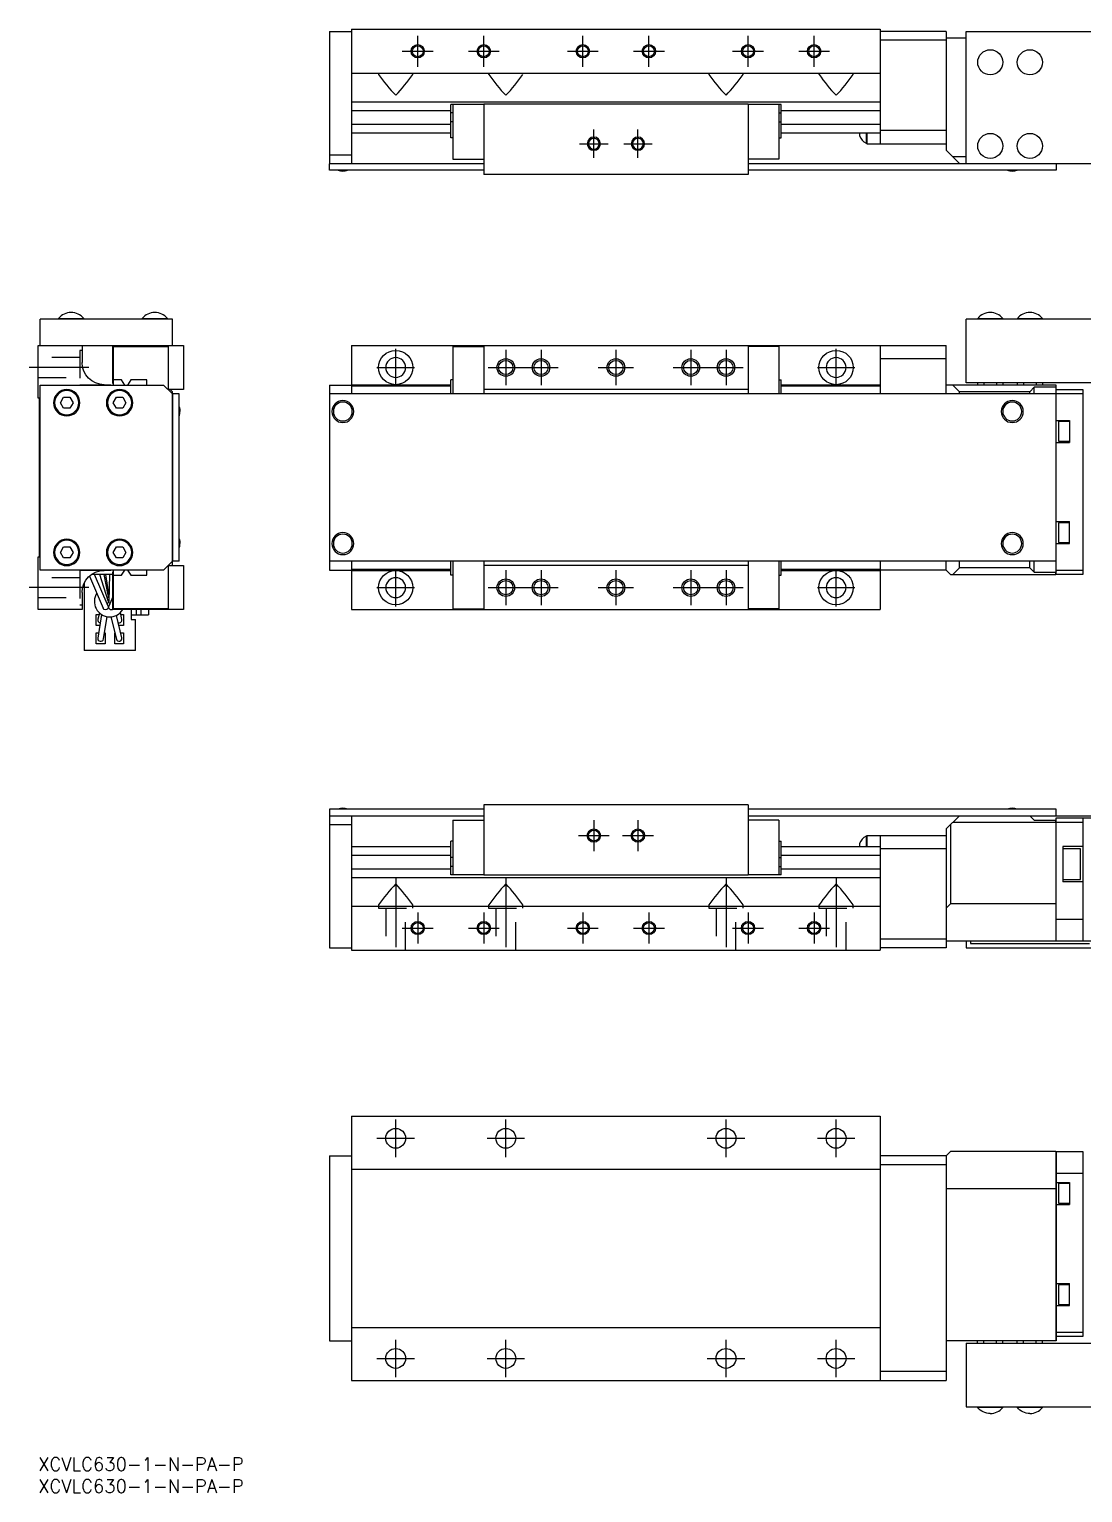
# Model space of a CAD drawing. Extents: x -2 to 412, y -8 to 324.
# Drawn here: x -2 to 237.2, y -8 to 324.4 of the extents above; entities that cross this region are included whole.
import ezdxf

# ---------------------------------------------------------------- set-up
doc = ezdxf.new("R2010")
doc.units = 0
doc.header["$LTSCALE"] = 0.5
doc.linetypes.add('CENTER', pattern=[50.8, 31.75, -6.35, 6.35, -6.35])
doc.linetypes.add('DASHED', pattern=[19.05, 12.7, -6.35])
for name, color, linetype in [('MSM_CENTER', 1, 'CENTER'), ('MSM_CONTINUOUS', 7, 'CONTINUOUS'), ('MSM_DASHED', 4, 'DASHED'), ('MSM_NARROW', 5, 'CONTINUOUS'), ('MSM_PART_NUMBER', 7, 'CONTINUOUS')]:
    doc.layers.add(name, color=color, linetype=linetype)
doc.styles.get("Standard").update_dxf_attribs({"font": 'txt.shx', "height": 3, "bigfont": 'bigfont.shx'})

msp = doc.modelspace()

# ---------------------------------------------------------------- linework, layer by layer
at = {"layer": 'MSM_CENTER'}
for p, q in [((86.2, 315.91), (86.2, 322.91)), ((101.2, 315.91), (101.2, 322.91)), ((123.7, 315.91), (123.7, 322.91)), ((138.7, 315.91), (138.7, 322.91)), ((161.2, 315.91), (161.2, 322.91)), ((176.2, 315.91), (176.2, 322.91)), ((82.7, 319.41), (89.7, 319.41)), ((97.7, 319.41), (104.7, 319.41)), ((120.2, 319.41), (127.2, 319.41)), ((135.2, 319.41), (142.2, 319.41)), ((157.7, 319.41), (164.7, 319.41)), ((172.7, 319.41), (179.7, 319.41)), ((126.2, 295.18), (126.2, 301.63)), ((136.2, 295.18), (136.2, 301.63)), ((122.97, 298.41), (129.43, 298.41)), ((132.97, 298.41), (139.43, 298.41)), ((81.2, 243.33), (81.2, 251.83)), ((106.2, 251.58), (106.2, 243.58)), ((114.2, 251.58), (114.2, 243.58)), ((131.2, 251.58), (131.2, 243.58)), ((148.2, 251.58), (148.2, 243.58)), ((156.2, 251.58), (156.2, 243.58)), ((181.2, 243.33), (181.2, 251.83)), ((11.5, 247.58), (-2, 247.58)), ((76.95, 247.58), (85.45, 247.58)), ((102.2, 247.58), (118.2, 247.58)), ((127.2, 247.58), (135.2, 247.58)), ((144.2, 247.58), (160.2, 247.58)), ((176.95, 247.58), (185.45, 247.58)), ((81.2, 193.33), (81.2, 201.83)), ((106.2, 201.58), (106.2, 193.58)), ((114.2, 201.58), (114.2, 193.58)), ((131.2, 201.58), (131.2, 193.58)), ((148.2, 201.58), (148.2, 193.58)), ((156.2, 201.58), (156.2, 193.58)), ((181.2, 193.33), (181.2, 201.83)), ((11.5, 197.58), (-2, 197.58)), ((76.95, 197.58), (85.45, 197.58)), ((102.2, 197.58), (118.2, 197.58)), ((127.2, 197.58), (135.2, 197.58)), ((144.2, 197.58), (160.2, 197.58)), ((176.95, 197.58), (185.45, 197.58)), ((126.2, 144.76), (126.2, 137.76)), ((136.2, 144.76), (136.2, 137.76)), ((122.7, 141.26), (129.7, 141.26)), ((132.7, 141.26), (139.7, 141.26)), ((81.2, 131.76), (81.2, 113.26)), ((106.2, 131.76), (106.2, 113.26)), ((156.2, 131.76), (156.2, 113.26)), ((181.2, 131.76), (181.2, 113.26)), ((86.2, 123.76), (86.2, 116.76)), ((101.2, 123.76), (101.2, 116.76)), ((123.7, 123.76), (123.7, 116.76)), ((138.7, 123.76), (138.7, 116.76)), ((161.2, 123.76), (161.2, 116.76)), ((176.2, 123.76), (176.2, 116.76)), ((82.7, 120.26), (89.7, 120.26)), ((97.7, 120.26), (104.7, 120.26)), ((120.2, 120.26), (127.2, 120.26)), ((135.2, 120.26), (142.2, 120.26)), ((157.7, 120.26), (164.7, 120.26)), ((172.7, 120.26), (179.7, 120.26)), ((81.2, 68.25), (81.2, 76.75)), ((106.2, 68.25), (106.2, 76.75)), ((156.2, 68.25), (156.2, 76.75)), ((181.2, 68.25), (181.2, 76.75)), ((76.95, 72.5), (85.45, 72.5)), ((101.95, 72.5), (110.45, 72.5)), ((151.95, 72.5), (160.45, 72.5)), ((176.95, 72.5), (185.45, 72.5)), ((81.2, 18.25), (81.2, 26.75)), ((106.2, 18.25), (106.2, 26.75)), ((156.2, 18.25), (156.2, 26.75)), ((181.2, 18.25), (181.2, 26.75)), ((76.95, 22.5), (85.45, 22.5)), ((101.95, 22.5), (110.45, 22.5)), ((151.95, 22.5), (160.45, 22.5)), ((176.95, 22.5), (185.45, 22.5))]:
    msp.add_line(p, q, dxfattribs=at)
at = {"layer": 'MSM_CONTINUOUS'}
for p, q in [((66.2, 323.91), (66.2, 293.91)), ((66.2, 323.91), (71.2, 323.91)), ((71.2, 324.41), (191.2, 324.41)), ((71.2, 324.41), (71.2, 293.91)), ((191.2, 324.41), (191.2, 298.41)), ((206.2, 323.91), (191.2, 323.91)), ((206.2, 323.91), (206.2, 296.91)), ((210.7, 323.91), (239.7, 323.91)), ((210.7, 293.91), (210.7, 323.91)), ((206.2, 321.91), (191.2, 321.91)), ((210.7, 322.41), (206.2, 322.41)), ((71.2, 314.41), (191.2, 314.41)), ((77.3, 314.28), (77.46, 314.41)), ((85.1, 314.28), (84.94, 314.41)), ((102.3, 314.28), (102.46, 314.41)), ((152.3, 314.28), (152.46, 314.41)), ((160.1, 314.28), (159.94, 314.41)), ((177.3, 314.28), (177.46, 314.41)), ((185.1, 314.28), (184.94, 314.41)), ((71.2, 307.91), (191.2, 307.91)), ((71.2, 305.94), (93.7, 305.94)), ((93.7, 299.71), (93.7, 307.31)), ((101.2, 307.31), (93.7, 307.31)), ((94.2, 307.31), (94.2, 294.91)), ((161.2, 307.41), (101.2, 307.41)), ((101.2, 307.41), (101.2, 291.41)), ((161.2, 307.41), (161.2, 291.41)), ((168.7, 307.31), (161.2, 307.31)), ((168.2, 307.31), (168.2, 294.91)), ((168.7, 299.71), (168.7, 307.31)), ((168.7, 305.94), (191.2, 305.94)), ((71.2, 302.87), (93.7, 302.87)), ((94.2, 305.43), (93.7, 305.43)), ((94.2, 303.38), (93.7, 303.38)), ((168.2, 305.43), (168.7, 305.43)), ((168.2, 303.38), (168.7, 303.38)), ((168.7, 302.87), (191.2, 302.87)), ((71.2, 300.91), (93.7, 300.91)), ((94.2, 299.71), (93.7, 299.71)), ((168.2, 299.71), (168.7, 299.71)), ((168.7, 300.91), (191.2, 300.91)), ((186.55, 300.91), (186.55, 300.2)), ((188, 300.91), (188, 298.55)), ((188.2, 300.91), (188.2, 298.41)), ((206.2, 301.41), (191.2, 301.41)), ((66.2, 295.91), (71.2, 295.91)), ((188, 298.55), (188.2, 298.55)), ((188.2, 298.41), (206.2, 298.41)), ((207.7, 295.41), (206.2, 296.91)), ((66.2, 293.91), (101.2, 293.91)), ((66.2, 293.81), (66.3, 293.91)), ((66.2, 292.41), (66.2, 293.81)), ((94.2, 294.91), (101.2, 294.91)), ((168.2, 294.91), (161.2, 294.91)), ((161.2, 293.91), (239.7, 293.91)), ((210.7, 295.41), (207.7, 295.41)), ((209.2, 293.91), (207.7, 295.41)), ((231.1, 293.91), (231.2, 293.81)), ((231.2, 293.81), (231.2, 292.41)), ((101.2, 292.41), (66.2, 292.41)), ((161.2, 291.41), (101.2, 291.41)), ((231.2, 292.41), (161.2, 292.41)), ((0.5, 252.58), (0.5, 258.58)), ((30.5, 258.58), (0.5, 258.58)), ((4.65, 258.74), (10.35, 258.74)), ((4.65, 258.74), (4.65, 258.58)), ((10.35, 258.58), (10.35, 258.74)), ((23.65, 258.74), (29.35, 258.74)), ((23.65, 258.74), (23.65, 258.58)), ((29.35, 258.58), (29.35, 258.74)), ((30.5, 252.58), (30.5, 258.58)), ((210.7, 244.08), (210.7, 258.58)), ((239.7, 258.58), (210.7, 258.58)), ((213.35, 258.74), (219.05, 258.74)), ((213.35, 258.74), (213.35, 258.58)), ((219.05, 258.58), (219.05, 258.74)), ((222.35, 258.74), (228.05, 258.74)), ((222.35, 258.74), (222.35, 258.58)), ((228.05, 258.58), (228.05, 258.74)), ((0, 240.58), (0, 252.58)), ((0, 252.58), (33, 252.58)), ((10, 252.58), (10, 248.68)), ((17, 243.98), (17, 252.58)), ((17.1, 243.58), (17.1, 252.38)), ((17.1, 252.38), (29.5, 252.38)), ((29.5, 252.38), (29.5, 242.58)), ((33, 252.58), (33, 242.58)), ((71.2, 252.58), (71.2, 241.58)), ((71.2, 252.58), (206.2, 252.58)), ((94.2, 252.38), (101.2, 252.38)), ((94.2, 252.38), (94.2, 241.58)), ((101.2, 252.58), (101.2, 241.58)), ((161.2, 252.58), (161.2, 241.58)), ((168.2, 252.38), (161.2, 252.38)), ((168.2, 252.38), (168.2, 241.58)), ((191.2, 252.58), (191.2, 241.58)), ((206.2, 249.58), (191.2, 249.58)), ((206.2, 241.58), (206.2, 252.58)), ((0.5, 201.58), (0.5, 243.58)), ((0.5, 243.58), (28.5, 243.58)), ((15, 243.68), (16.5, 243.68)), ((16.5, 243.68), (16.5, 243.58)), ((17.1, 243.98), (17, 243.98)), ((18.97, 244.78), (17.1, 244.78)), ((19.66, 243.59), (18.97, 244.78)), ((21.03, 244.78), (20.34, 243.59)), ((24.7, 244.78), (21.03, 244.78)), ((24.7, 243.58), (24.7, 244.78)), ((28.5, 243.58), (30.5, 241.58)), ((66.2, 243.58), (71.2, 243.58)), ((66.2, 243.58), (66.2, 201.58)), ((71.2, 243.68), (93.7, 243.68)), ((71.2, 243.38), (93.7, 243.38)), ((94.2, 244.78), (93.7, 244.78)), ((93.7, 241.58), (93.7, 244.78)), ((168.2, 244.78), (168.7, 244.78)), ((168.7, 241.58), (168.7, 244.78)), ((168.7, 243.68), (191.2, 243.68)), ((168.7, 243.38), (191.2, 243.38)), ((231.2, 243.58), (206.2, 243.58)), ((209.2, 242.08), (207.7, 243.58)), ((239.7, 244.08), (210.7, 244.08)), ((213.31, 244.08), (213.31, 243.58)), ((214.75, 244.08), (214.75, 243.58)), ((217.64, 244.08), (217.64, 243.58)), ((219.08, 244.08), (219.08, 243.58)), ((222.31, 244.08), (222.31, 243.58)), ((223.75, 244.08), (223.75, 243.58)), ((226.2, 243.08), (225.2, 242.08)), ((231.2, 243.08), (226.2, 243.08)), ((226.2, 241.58), (226.2, 243.08)), ((226.64, 244.08), (226.64, 243.58)), ((228.08, 244.08), (228.08, 243.58)), ((231.2, 200.58), (231.2, 243.58)), ((0.3, 240.58), (0, 240.58)), ((0.3, 204.58), (0.3, 240.58)), ((5.06, 239.58), (5.78, 240.83)), ((5.78, 238.33), (5.06, 239.58)), ((5.78, 240.83), (7.22, 240.83)), ((7.22, 240.83), (7.94, 239.58)), ((7.94, 239.58), (7.22, 238.33)), ((17.06, 239.58), (17.78, 240.83)), ((17.78, 238.33), (17.06, 239.58)), ((17.78, 240.83), (19.22, 240.83)), ((19.22, 240.83), (19.94, 239.58)), ((19.94, 239.58), (19.22, 238.33)), ((33, 242.58), (29.7, 242.58)), ((29.7, 242.58), (29.7, 242.38)), ((30.5, 242.08), (30, 242.58)), ((30.5, 202.58), (30.5, 242.08)), ((32, 241.58), (30.5, 241.58)), ((30.6, 203.58), (30.6, 241.58)), ((32, 203.58), (32, 241.58)), ((237.2, 241.58), (66.2, 241.58)), ((161.2, 242.58), (101.2, 242.58)), ((225.2, 242.08), (209.2, 242.08)), ((209.2, 241.58), (209.2, 242.08)), ((225.2, 241.58), (225.2, 242.08)), ((231.2, 242.58), (237.2, 242.58)), ((237.2, 242.58), (237.2, 200.58)), ((7.22, 238.33), (5.78, 238.33)), ((19.22, 238.33), (17.78, 238.33)), ((231.2, 235.58), (234.2, 235.58)), ((231.7, 235.33), (231.7, 230.83)), ((234.2, 235.33), (231.7, 235.33)), ((234.2, 235.58), (234.2, 230.58)), ((231.2, 230.58), (234.2, 230.58)), ((231.7, 230.83), (234.2, 230.83)), ((231.2, 212.58), (234.2, 212.58)), ((231.7, 212.33), (231.7, 207.83)), ((234.2, 212.33), (231.7, 212.33)), ((234.2, 207.58), (234.2, 212.58)), ((5.06, 205.58), (5.78, 206.83)), ((5.78, 206.83), (7.22, 206.83)), ((7.22, 206.83), (7.94, 205.58)), ((17.06, 205.58), (17.78, 206.83)), ((17.78, 206.83), (19.22, 206.83)), ((19.22, 206.83), (19.94, 205.58)), ((231.2, 207.58), (234.2, 207.58)), ((231.7, 207.83), (234.2, 207.83)), ((0, 192.58), (0, 204.58)), ((0, 204.58), (0.3, 204.58)), ((5.78, 204.33), (5.06, 205.58)), ((7.22, 204.33), (5.78, 204.33)), ((7.94, 205.58), (7.22, 204.33)), ((17.78, 204.33), (17.06, 205.58)), ((19.22, 204.33), (17.78, 204.33)), ((19.94, 205.58), (19.22, 204.33)), ((30.5, 203.58), (28.5, 201.58)), ((29.7, 202.78), (29.7, 202.58)), ((32, 203.58), (30.5, 203.58)), ((231.2, 203.58), (66.2, 203.58)), ((71.2, 203.58), (71.2, 192.58)), ((93.7, 200.38), (93.7, 203.58)), ((94.2, 203.58), (94.2, 192.78)), ((101.2, 203.58), (101.2, 192.58)), ((161.2, 203.58), (161.2, 192.58)), ((168.2, 203.58), (168.2, 192.78)), ((168.7, 200.38), (168.7, 203.58)), ((191.2, 203.58), (191.2, 192.58)), ((206.2, 201.58), (206.2, 203.58)), ((209.2, 202.08), (209.2, 203.58)), ((225.2, 202.08), (225.2, 203.58)), ((226.2, 201.08), (226.2, 203.58)), ((28.5, 201.58), (0.5, 201.58)), ((11.69, 200.22), (14.8, 192.9)), ((17, 200.58), (12.14, 200.58)), ((12.14, 200.58), (12.14, 200.58)), ((15.9, 193.37), (12.84, 200.58)), ((15.92, 194.62), (14.01, 200.58)), ((16.5, 201.48), (15, 201.48)), ((15.94, 195.85), (15.03, 200.58)), ((15.17, 199.88), (15.2, 199.88)), ((15.2, 199.88), (15.2, 199.7)), ((15.34, 200.58), (16.06, 195.65)), ((16.18, 200.58), (16.05, 194.44)), ((16.5, 201.58), (16.5, 201.48)), ((17, 192.58), (17, 201.18)), ((17, 201.18), (17.1, 201.18)), ((17.1, 192.78), (17.1, 201.58)), ((17.1, 200.38), (18.97, 200.38)), ((18.97, 200.38), (19.66, 201.58)), ((20.34, 201.58), (21.03, 200.38)), ((21.03, 200.38), (24.7, 200.38)), ((24.7, 200.38), (24.7, 201.58)), ((29.5, 202.58), (29.5, 192.78)), ((29.7, 202.58), (33, 202.58)), ((33, 202.58), (33, 192.58)), ((66.2, 201.58), (71.2, 201.58)), ((71.2, 201.78), (93.7, 201.78)), ((71.2, 201.48), (93.7, 201.48)), ((94.2, 200.38), (93.7, 200.38)), ((161.2, 202.58), (101.2, 202.58)), ((168.2, 200.38), (168.7, 200.38)), ((168.7, 201.78), (191.2, 201.78)), ((168.7, 201.48), (191.2, 201.48)), ((206.2, 201.58), (191.2, 201.58)), ((206.2, 201.58), (207.2, 200.58)), ((207.2, 200.58), (231.1, 200.58)), ((207.7, 200.58), (209.2, 202.08)), ((225.2, 202.08), (209.2, 202.08)), ((225.2, 202.08), (226.2, 201.08)), ((226.2, 201.08), (231.11, 201.08)), ((231.2, 200.68), (231.1, 200.58)), ((231.2, 201.21), (231.11, 201.08)), ((231.11, 200.59), (231.11, 201.08)), ((231.2, 201.58), (237.2, 201.58)), ((237.2, 200.58), (231.2, 200.58)), ((10, 196.48), (10, 192.58)), ((10.5, 198.66), (10.5, 183.33)), ((17, 195.49), (16.1, 193.37)), ((10, 192.58), (0, 192.58)), ((13.2, 191.48), (13.87, 191.48)), ((13.2, 188.98), (13.2, 191.48)), ((14.42, 191.46), (13.56, 186.14)), ((13.96, 191.8), (13.57, 190.4)), ((14.84, 185.93), (15.66, 190.99)), ((16.52, 190.94), (17.77, 185.88)), ((33, 192.58), (17, 192.58)), ((29.5, 192.78), (17.1, 192.78)), ((19.03, 186.19), (17.78, 191.28)), ((19.04, 190.35), (18.74, 191.96)), ((18.83, 191.48), (19.4, 191.48)), ((19.4, 191.48), (19.4, 188.98)), ((21.1, 192.58), (21.1, 190.33)), ((21.1, 191.43), (23.3, 191.43)), ((21.1, 190.33), (22.1, 190.33)), ((22.1, 183.33), (22.1, 190.33)), ((22.3, 192.58), (22.3, 191.43)), ((23.3, 192.58), (23.3, 191.43)), ((23.3, 191.43), (25.1, 191.43)), ((25.1, 192.58), (25.1, 191.43)), ((71.2, 192.58), (191.2, 192.58)), ((94.2, 192.78), (101.2, 192.78)), ((168.2, 192.78), (161.2, 192.78)), ((14.02, 188.98), (13.2, 188.98)), ((13.2, 187.28), (13.75, 187.28)), ((13.2, 184.78), (13.2, 187.28)), ((15.06, 187.28), (15.2, 187.28)), ((15.2, 187.28), (15.2, 184.78)), ((17.4, 187.28), (17.42, 187.28)), ((17.4, 184.78), (17.4, 187.28)), ((19.4, 188.98), (18.34, 188.98)), ((18.76, 187.28), (19.4, 187.28)), ((19.4, 187.28), (19.4, 184.78)), ((22.1, 183.33), (10.5, 183.33)), ((15.2, 184.78), (13.2, 184.78)), ((19.4, 184.78), (17.4, 184.78)), ((101.2, 147.26), (66.2, 147.26)), ((66.2, 147.26), (66.2, 145.86)), ((161.2, 148.26), (101.2, 148.26)), ((101.2, 148.26), (101.2, 132.26)), ((161.2, 148.26), (161.2, 132.26)), ((231.2, 147.26), (161.2, 147.26)), ((231.2, 145.86), (231.2, 147.26)), ((66.2, 145.86), (66.3, 145.76)), ((66.2, 145.76), (66.2, 115.76)), ((66.2, 145.76), (101.2, 145.76)), ((66.2, 143.76), (71.2, 143.76)), ((71.2, 145.76), (71.2, 115.26)), ((94.2, 144.76), (101.2, 144.76)), ((94.2, 144.76), (94.2, 132.36)), ((161.2, 145.76), (239.7, 145.76)), ((168.2, 144.76), (161.2, 144.76)), ((168.2, 144.76), (168.2, 132.36)), ((206.2, 142.76), (209.2, 145.76)), ((207.2, 143.76), (207.2, 125.76)), ((231.1, 144.26), (207.7, 144.26)), ((225.2, 145.76), (226.2, 144.76)), ((226.2, 144.76), (231.2, 144.76)), ((231.1, 145.76), (231.2, 145.86)), ((231.11, 144.27), (231.1, 144.26)), ((231.1, 144.26), (231.1, 125.76)), ((231.11, 144.27), (231.11, 144.76)), ((231.11, 144.27), (231.2, 144.23)), ((231.2, 145.26), (244.19, 145.26)), ((231.2, 117.26), (231.2, 145.26)), ((237.2, 144.26), (231.2, 144.26)), ((237.2, 145.26), (237.2, 117.26)), ((94.2, 139.96), (93.7, 139.96)), ((93.7, 132.36), (93.7, 139.96)), ((168.2, 139.96), (168.7, 139.96)), ((168.7, 132.36), (168.7, 139.96)), ((188, 141.12), (188, 138.76)), ((188.2, 141.12), (188, 141.12)), ((188.2, 141.26), (188.2, 138.76)), ((188.2, 141.26), (206.2, 141.26)), ((191.2, 141.26), (191.2, 115.26)), ((206.2, 142.76), (206.2, 115.76)), ((71.2, 138.76), (93.7, 138.76)), ((71.2, 136.8), (93.7, 136.8)), ((94.2, 136.29), (93.7, 136.29)), ((168.2, 136.29), (168.7, 136.29)), ((168.7, 138.76), (191.2, 138.76)), ((168.7, 136.8), (191.2, 136.8)), ((186.55, 139.47), (186.55, 138.76)), ((206.2, 138.26), (191.2, 138.26)), ((237.2, 138.76), (232.7, 138.76)), ((232.7, 138.76), (232.7, 130.76)), ((236.7, 138.26), (232.7, 138.26)), ((236.7, 131.26), (236.7, 138.26)), ((71.2, 133.73), (93.7, 133.73)), ((94.2, 134.24), (93.7, 134.24)), ((168.2, 134.24), (168.7, 134.24)), ((168.7, 133.73), (191.2, 133.73)), ((71.2, 131.76), (191.2, 131.76)), ((101.2, 132.36), (93.7, 132.36)), ((161.2, 132.26), (101.2, 132.26)), ((168.7, 132.36), (161.2, 132.36)), ((232.7, 131.26), (236.7, 131.26)), ((237.2, 130.76), (232.7, 130.76)), ((71.2, 125.26), (191.2, 125.26)), ((77.3, 125.38), (77.46, 125.26)), ((85.1, 125.38), (84.94, 125.26)), ((102.3, 125.38), (102.46, 125.26)), ((110.1, 125.38), (109.94, 125.26)), ((152.3, 125.38), (152.46, 125.26)), ((160.1, 125.38), (159.94, 125.26)), ((177.3, 125.38), (177.46, 125.26)), ((185.1, 125.38), (184.94, 125.26)), ((206.2, 124.76), (207.2, 125.76)), ((231.1, 125.76), (207.2, 125.76)), ((231.1, 125.76), (231.11, 125.75)), ((231.11, 125.75), (231.2, 125.79)), ((231.11, 125.75), (231.11, 117.27)), ((231.2, 122.26), (237.2, 122.26)), ((206.2, 117.76), (191.2, 117.76)), ((231.1, 117.26), (206.2, 117.26)), ((210.7, 117.26), (210.7, 115.76)), ((211.7, 117.26), (211.7, 116.76)), ((211.7, 116.76), (238.7, 116.76)), ((231.2, 117.36), (231.1, 117.26)), ((244.19, 117.26), (231.2, 117.26)), ((66.2, 115.76), (71.2, 115.76)), ((71.2, 115.26), (191.2, 115.26)), ((206.2, 115.76), (191.2, 115.76)), ((210.7, 115.76), (239.7, 115.76)), ((71.2, 77.5), (191.2, 77.5)), ((71.2, 77.5), (71.2, 17.5)), ((191.2, 77.5), (191.2, 17.5)), ((66.2, 68.5), (66.2, 26.5)), ((66.2, 68.5), (71.2, 68.5)), ((206.2, 68.5), (191.2, 68.5)), ((206.2, 66.5), (191.2, 66.5)), ((206.2, 68.5), (207.2, 69.5)), ((206.2, 68.5), (206.2, 17.5)), ((231.1, 69.5), (207.2, 69.5)), ((231.1, 69.5), (231.11, 69.49)), ((231.11, 69.49), (231.11, 61.01)), ((231.11, 69.49), (231.2, 69.4)), ((231.2, 69.5), (231.2, 26.5)), ((231.2, 69.5), (237.2, 69.5)), ((237.2, 69.5), (237.2, 27.5)), ((71.2, 65.5), (191.2, 65.5)), ((237.2, 64.5), (231.2, 64.5)), ((231.1, 61), (206.2, 61)), ((231.11, 61.01), (231.1, 61)), ((231.1, 61), (231.1, 26.5)), ((231.2, 60.97), (231.11, 61.01)), ((231.2, 62.5), (234.2, 62.5)), ((231.7, 62.25), (231.7, 57.75)), ((234.2, 62.25), (231.7, 62.25)), ((234.2, 62.5), (234.2, 57.5)), ((231.2, 57.5), (234.2, 57.5)), ((231.7, 57.75), (234.2, 57.75)), ((231.2, 39.5), (234.2, 39.5)), ((231.7, 39.25), (231.7, 34.75)), ((234.2, 39.25), (231.7, 39.25)), ((234.2, 34.5), (234.2, 39.5)), ((231.2, 34.5), (234.2, 34.5)), ((231.7, 34.75), (234.2, 34.75)), ((71.2, 29.5), (191.2, 29.5)), ((231.2, 28.5), (237.2, 28.5)), ((237.2, 27.5), (231.2, 27.5)), ((66.2, 26.5), (71.2, 26.5)), ((231.2, 26.5), (206.2, 26.5)), ((210.7, 26), (210.7, 11.5)), ((210.7, 26), (239.7, 26)), ((213.31, 26), (213.31, 26.5)), ((214.75, 26), (214.75, 26.5)), ((217.64, 26), (217.64, 26.5)), ((219.08, 26), (219.08, 26.5)), ((222.31, 26), (222.31, 26.5)), ((223.75, 26), (223.75, 26.5)), ((226.64, 26), (226.64, 26.5)), ((228.08, 26), (228.08, 26.5)), ((71.2, 17.5), (206.2, 17.5)), ((206.2, 19.5), (191.2, 19.5)), ((210.7, 11.5), (239.7, 11.5)), ((213.35, 11.5), (213.35, 11.34)), ((219.05, 11.34), (213.35, 11.34)), ((219.05, 11.34), (219.05, 11.5)), ((222.35, 11.5), (222.35, 11.34)), ((228.05, 11.34), (222.35, 11.34)), ((228.05, 11.34), (228.05, 11.5))]:
    msp.add_line(p, q, dxfattribs=at)
for centre, radius in [((86.2, 319.41), 1.23), ((101.2, 319.41), 1.23), ((123.7, 319.41), 1.23), ((138.7, 319.41), 1.23), ((161.2, 319.41), 1.23), ((176.2, 319.41), 1.23), ((216.2, 316.91), 2.85), ((225.2, 316.91), 2.85), ((216.2, 297.91), 2.85), ((225.2, 297.91), 2.85), ((81.2, 247.58), 3.9), ((181.2, 247.58), 3.9), ((106.2, 247.58), 1.62), ((114.2, 247.58), 1.62), ((131.2, 247.58), 1.62), ((148.2, 247.58), 1.62), ((156.2, 247.58), 1.62), ((81.2, 197.58), 3.9), ((181.2, 197.58), 3.9), ((106.2, 197.58), 1.62), ((114.2, 197.58), 1.62), ((131.2, 197.58), 1.62), ((148.2, 197.58), 1.62), ((156.2, 197.58), 1.62), ((126.2, 141.26), 1.23), ((136.2, 141.26), 1.23), ((86.2, 120.26), 1.23), ((101.2, 120.26), 1.23), ((123.7, 120.26), 1.23), ((138.7, 120.26), 1.23), ((161.2, 120.26), 1.23), ((176.2, 120.26), 1.23), ((81.2, 72.5), 2.25), ((106.2, 72.5), 2.25), ((156.2, 72.5), 2.25), ((181.2, 72.5), 2.25), ((81.2, 22.5), 2.25), ((106.2, 22.5), 2.25), ((156.2, 22.5), 2.25), ((181.2, 22.5), 2.25)]:
    msp.add_circle(centre, radius, dxfattribs=at)
at = {"layer": 'MSM_CONTINUOUS', "extrusion": (0, 0, -1)}
for centre, radius in [((-126.2, 298.41), 1.23), ((-136.2, 298.41), 1.23), ((-81.2, 247.58), 2.25), ((-181.2, 247.58), 2.25), ((-6.5, 239.58), 3), ((-6.5, 239.58), 2.75), ((-18.5, 239.58), 3), ((-18.5, 239.58), 2.75), ((-69.2, 237.58), 2.5), ((-69.2, 237.58), 2.15), ((-221.2, 237.58), 2.5), ((-221.2, 237.58), 2.15), ((-69.2, 207.58), 2.5), ((-69.2, 207.58), 2.15), ((-221.2, 207.58), 2.5), ((-221.2, 207.58), 2.15), ((-6.5, 205.58), 3), ((-6.5, 205.58), 2.75), ((-18.5, 205.58), 3), ((-18.5, 205.58), 2.75), ((-81.2, 197.58), 2.25), ((-181.2, 197.58), 2.25)]:
    msp.add_circle(centre, radius, dxfattribs=at)
at = {"layer": 'MSM_CONTINUOUS'}
for centre, radius, start, end in [((77.65, 314.29), 0.353, 181.1963, 204.3383), ((107.45, 334.78), 36.51, 214.4176, 224.0302), ((54.95, 334.78), 36.51, 315.9698, 325.5824), ((84.74, 314.29), 0.353, 335.6617, 358.8037), ((102.65, 314.29), 0.353, 181.1963, 204.3383), ((132.45, 334.78), 36.51, 214.4176, 224.0302), ((79.95, 334.78), 36.51, 315.9698, 325.5824), ((152.65, 314.29), 0.353, 181.1963, 204.3383), ((182.45, 334.78), 36.51, 214.4176, 224.0302), ((129.95, 334.78), 36.51, 315.9698, 325.5824), ((159.74, 314.29), 0.353, 335.6617, 358.8037), ((177.65, 314.29), 0.353, 181.1963, 204.3383), ((207.45, 334.78), 36.51, 214.4176, 224.0302), ((154.95, 334.78), 36.51, 315.9698, 325.5824), ((184.74, 314.29), 0.353, 335.6617, 358.8037), ((189.57, 301.39), 3.25, 201.5574, 241.0598), ((69.19, 295.21), 3, 248.96, 270), ((69.2, 295.21), 3, 270, 291.04), ((221.19, 295.21), 3, 248.96, 270), ((221.2, 295.21), 3, 270, 291.04), ((7.5, 256.38), 3.7, 90, 140.3692), ((7.5, 256.38), 3.7, 39.6308, 90), ((26.5, 256.38), 3.7, 90, 140.3692), ((26.5, 256.38), 3.7, 39.6308, 90), ((216.2, 256.38), 3.7, 89.9943, 140.3692), ((216.2, 256.38), 3.7, 39.6308, 90), ((225.2, 256.38), 3.7, 89.9943, 140.3692), ((225.2, 256.38), 3.7, 39.6308, 90), ((29.2, 237.57), 3, 338.96, 0), ((29.2, 207.57), 3, 338.96, 0), ((16.27, 194.43), 3.5, 146.9255, 328.091), ((16.27, 194.43), 3.5, 98.8136, 101.7675), ((14.2, 190.23), 0.65, 164.7083, 262.6272), ((18.4, 190.23), 0.65, 250.6467, 10.4507), ((18.4, 186.03), 0.65, 193.8589, 13.8589), ((14.2, 186.03), 0.65, 170.8127, 350.8127), ((69.19, 144.46), 3, 90, 111.04), ((69.2, 144.46), 3, 68.96, 90), ((221.19, 144.46), 3, 90, 111.04), ((221.2, 144.46), 3, 68.96, 90), ((189.57, 138.28), 3.25, 118.9402, 158.4426), ((107.45, 104.89), 36.51, 135.9698, 145.5824), ((54.95, 104.89), 36.51, 34.4176, 44.0302), ((132.45, 104.89), 36.51, 135.9698, 145.5824), ((79.95, 104.89), 36.51, 34.4176, 44.0302), ((182.45, 104.89), 36.51, 135.9698, 145.5824), ((129.95, 104.89), 36.51, 34.4176, 44.0302), ((207.45, 104.89), 36.51, 135.9698, 145.5824), ((154.95, 104.89), 36.51, 34.4176, 44.0302), ((77.65, 125.38), 0.353, 155.6617, 178.8037), ((84.74, 125.38), 0.353, 1.1963, 24.3383), ((102.65, 125.38), 0.353, 155.6617, 178.8037), ((109.74, 125.38), 0.353, 1.1963, 24.3383), ((152.65, 125.38), 0.353, 155.6617, 178.8037), ((159.74, 125.38), 0.353, 1.1963, 24.3383), ((177.65, 125.38), 0.353, 155.6617, 178.8037), ((184.74, 125.38), 0.353, 1.1963, 24.3383), ((216.2, 13.7), 3.7, 270, 320.3692), ((225.2, 13.7), 3.7, 270, 320.3692)]:
    msp.add_arc(centre, radius, start, end, dxfattribs=at)
at = {"layer": 'MSM_CONTINUOUS', "extrusion": (0, 0, -1)}
for centre, radius, start, end in [((-15, 248.68), 5, 270, 0), ((-29.2, 237.59), 3, 159.0034, 180.1444), ((-29.2, 207.59), 3, 159.0034, 180.1444), ((-15, 196.48), 5, 0, 90), ((-15.35, 193.13), 0.6, 156.9836, 336.9836), ((-15.35, 194.43), 0.6, 162.212, 238.1917), ((-15.35, 195.73), 0.6, 169.1542, 232.4513), ((-16.65, 193.13), 0.6, 234.3147, 23.0164), ((-16.65, 194.43), 0.6, 301.8083, 1.1935), ((-16.65, 195.73), 0.6, 343.9147, 351.7575), ((-216.2, 13.7), 3.7, 269.9943, 320.3692), ((-225.2, 13.7), 3.7, 269.9943, 320.3692)]:
    msp.add_arc(centre, radius, start, end, dxfattribs=at)
at = {"layer": 'MSM_DASHED'}
for p, q in [((9.5, 249.83), (0, 249.83)), ((9.5, 251.48), (9.5, 243.68)), ((10, 251.48), (9.5, 251.48)), ((0, 245.33), (9.5, 245.33)), ((9.5, 243.68), (15, 243.68)), ((9.5, 199.83), (0, 199.83)), ((9.5, 201.48), (9.5, 193.68)), ((15, 201.48), (9.5, 201.48)), ((0, 195.33), (9.5, 195.33)), ((9.5, 193.68), (10, 193.68)), ((77.3, 125.38), (77.3, 124.76)), ((77.3, 124.76), (85.1, 124.76)), ((78.95, 124.76), (78.95, 115.26)), ((83.45, 115.26), (83.45, 124.76)), ((85.1, 124.76), (85.1, 125.38)), ((102.3, 125.38), (102.3, 124.76)), ((102.3, 124.76), (110.1, 124.76)), ((103.95, 124.76), (103.95, 115.26)), ((108.45, 115.26), (108.45, 124.76)), ((110.1, 124.76), (110.1, 125.38)), ((152.3, 125.38), (152.3, 124.76)), ((152.3, 124.76), (160.1, 124.76)), ((153.95, 124.76), (153.95, 115.26)), ((158.45, 115.26), (158.45, 124.76)), ((160.1, 124.76), (160.1, 125.38)), ((177.3, 125.38), (177.3, 124.76)), ((177.3, 124.76), (185.1, 124.76)), ((178.95, 124.76), (178.95, 115.26)), ((183.45, 115.26), (183.45, 124.76)), ((185.1, 124.76), (185.1, 125.38))]:
    msp.add_line(p, q, dxfattribs=at)
at = {"layer": 'MSM_NARROW'}
for centre, radius in [((86.2, 319.41), 1.5), ((101.2, 319.41), 1.5), ((123.7, 319.41), 1.5), ((138.7, 319.41), 1.5), ((161.2, 319.41), 1.5), ((176.2, 319.41), 1.5), ((106.2, 247.58), 2), ((114.2, 247.58), 2), ((131.2, 247.58), 2), ((148.2, 247.58), 2), ((156.2, 247.58), 2), ((106.2, 197.58), 2), ((114.2, 197.58), 2), ((131.2, 197.58), 2), ((148.2, 197.58), 2), ((156.2, 197.58), 2), ((126.2, 141.26), 1.5), ((136.2, 141.26), 1.5), ((86.2, 120.26), 1.5), ((101.2, 120.26), 1.5), ((123.7, 120.26), 1.5), ((138.7, 120.26), 1.5), ((161.2, 120.26), 1.5), ((176.2, 120.26), 1.5)]:
    msp.add_circle(centre, radius, dxfattribs=at)
at = {"layer": 'MSM_NARROW', "extrusion": (0, 0, -1)}
for centre in [(-126.2, 298.41), (-136.2, 298.41)]:
    msp.add_circle(centre, 1.5, dxfattribs=at)

# ---------------------------------------------------------------- texts
at = {"layer": 'MSM_PART_NUMBER'}
for p in [(0, -3), (0, -8)]:
    msp.add_text('XCVLC630-1-N-PA-P', height=3, dxfattribs=at).set_placement(p)

doc.saveas('drawing.dxf')
